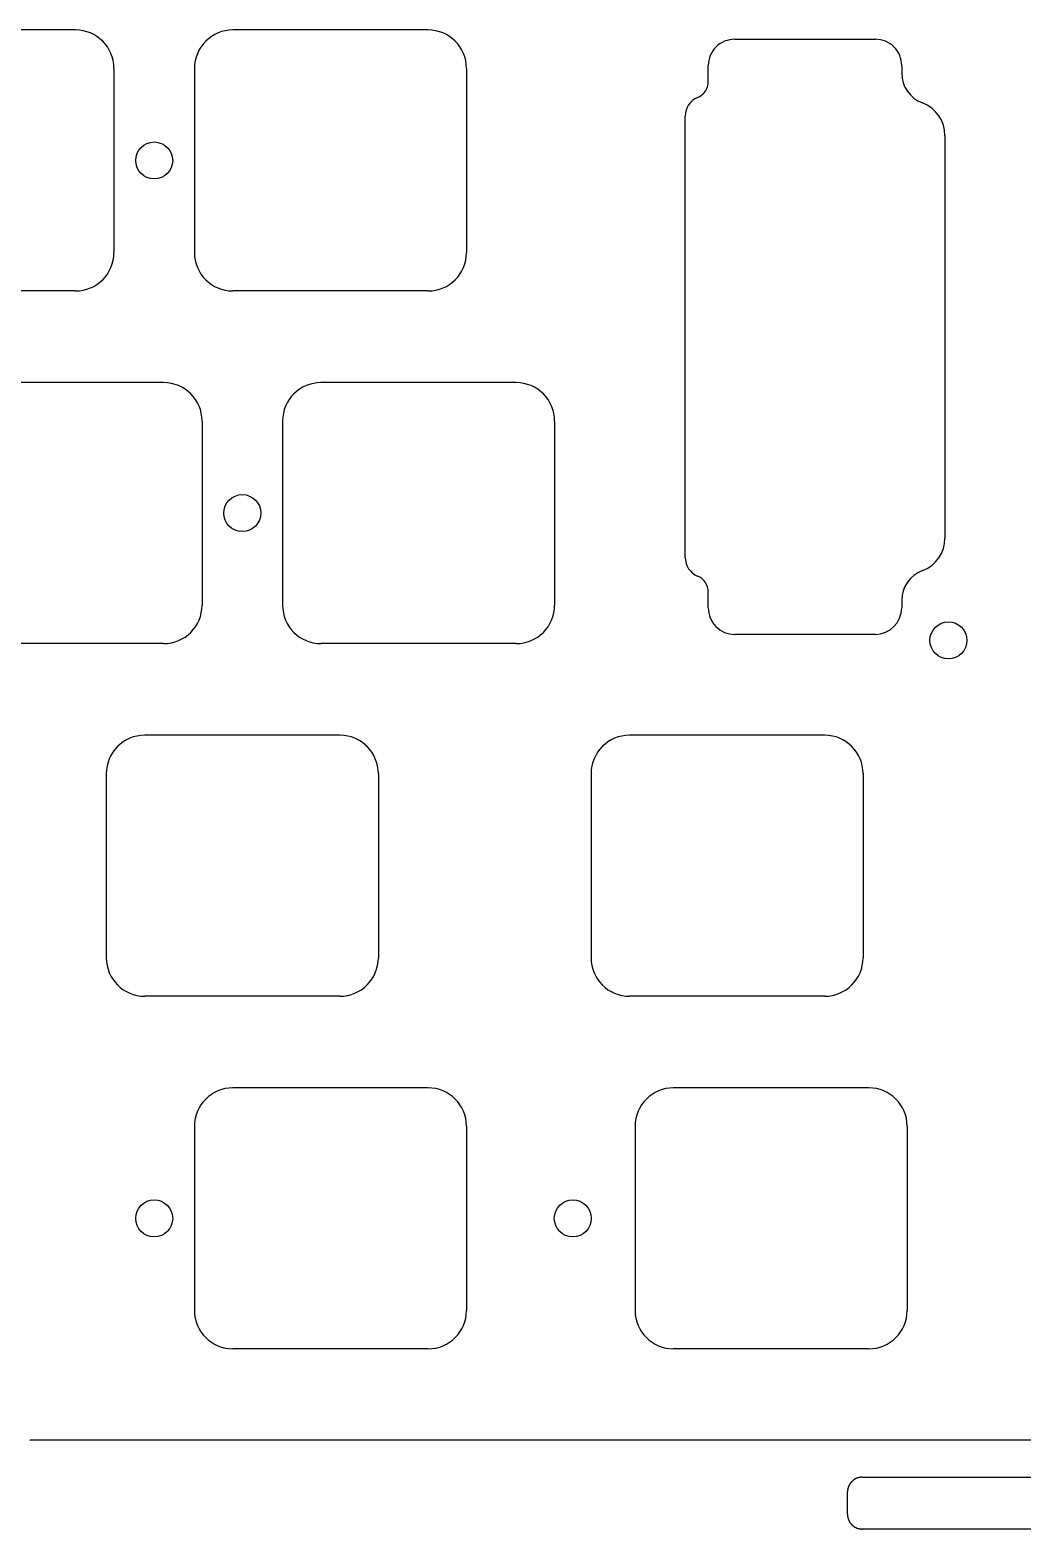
# Model space of a CAD drawing. Header units: millimetres. Extents: x -11 to 340, y -118 to 18.
# Drawn here: x 221.9 to 275.5, y -116.8 to -35.8 of the extents above; entities that cross this region are included whole.
import ezdxf

# ---------------------------------------------------------------- set-up
doc = ezdxf.new("R2010")
doc.units = ezdxf.units.MM
doc.header["$MEASUREMENT"] = 0
doc.layers.add('BLACK', color=7, linetype='CONTINUOUS')

msp = doc.modelspace()

# ---------------------------------------------------------------- linework, layer by layer
at = {"layer": 'BLACK', "linetype": 'Continuous'}
for p, q in [((224.35, -35.8125), (213.800001, -35.8125)), ((232.850001, -35.812502), (232.850001, -35.8125)), ((243.4, -35.8125), (232.850001, -35.8125)), ((259.96831, -36.312135), (267.56915, -36.312135)), ((226.425001, -37.8875), (226.425001, -47.8375)), ((230.775001, -37.8875), (230.775001, -47.8375)), ((245.475001, -37.8875), (245.475001, -47.8375)), ((258.54331, -38.602725), (258.54331, -37.737125)), ((268.99419, -37.749042), (268.99419, -38.141175)), ((257.29115, -64.315125), (257.29115, -40.459925)), ((271.33066, -41.512075), (271.33066, -63.262925)), ((224.350001, -49.9125), (213.8, -49.9125)), ((224.350001, -49.912501), (224.350001, -49.9125)), ((243.400001, -49.9125), (232.85, -49.9125)), ((243.400001, -49.912501), (243.400001, -49.9125)), ((229.1125, -54.8625), (218.562501, -54.8625)), ((248.1625, -54.8625), (237.612499, -54.8625)), ((231.187501, -56.9375), (231.187501, -66.8875)), ((235.5375, -56.9375), (235.5375, -66.887501)), ((250.2375, -56.9375), (250.2375, -66.8875)), ((257.291161, -64.315125), (257.29115, -64.315125)), ((258.543298, -66.172425), (258.54331, -66.172425)), ((258.54331, -67.025988), (258.54331, -66.172425)), ((268.99419, -66.633925), (268.99419, -67.038025)), ((267.56919, -68.463015), (259.96845, -68.463015)), ((229.112501, -68.9625), (218.5625, -68.9625)), ((229.112501, -68.962501), (229.112501, -68.9625)), ((248.1625, -68.9625), (237.6125, -68.9625)), ((238.6375, -73.9125), (228.087499, -73.9125)), ((264.83125, -73.9125), (254.281249, -73.9125)), ((226.0125, -75.9875), (226.0125, -85.937501)), ((240.7125, -75.9875), (240.7125, -85.9375)), ((252.20625, -75.9875), (252.20625, -85.937501)), ((266.90625, -75.9875), (266.90625, -85.9375)), ((238.6375, -88.0125), (228.0875, -88.0125)), ((264.83125, -88.0125), (254.28125, -88.0125)), ((243.4, -92.9625), (232.849999, -92.9625)), ((267.2125, -92.9625), (256.662499, -92.9625)), ((230.775, -95.0375), (230.775, -104.987501)), ((245.475, -95.0375), (245.475, -104.9875)), ((254.5875, -95.0375), (254.5875, -104.987501)), ((269.2875, -95.0375), (269.2875, -104.9875)), ((243.4, -107.0625), (232.85, -107.0625)), ((267.2125, -107.0625), (256.6625, -107.0625)), ((221.893425, -111.9925), (221.883381, -111.979674)), ((286.3125, -111.9925), (221.893425, -111.9925)), ((266.347508, -114.182811), (266.341398, -114.188008)), ((266.353668, -114.177676), (266.347508, -114.182811)), ((266.359878, -114.172603), (266.353668, -114.177676)), ((266.366138, -114.167593), (266.359878, -114.172603)), ((266.372446, -114.162647), (266.366138, -114.167593)), ((266.378803, -114.157765), (266.372446, -114.162647)), ((266.385206, -114.152947), (266.378803, -114.157765)), ((266.391657, -114.148194), (266.385206, -114.152947)), ((266.398153, -114.143507), (266.391657, -114.148194)), ((266.404694, -114.138885), (266.398153, -114.143507)), ((266.41128, -114.134331), (266.404694, -114.138885)), ((266.417909, -114.129843), (266.41128, -114.134331)), ((266.424582, -114.125422), (266.417909, -114.129843)), ((266.431297, -114.12107), (266.424582, -114.125422)), ((266.438054, -114.116785), (266.431297, -114.12107)), ((266.444851, -114.11257), (266.438054, -114.116785)), ((266.451689, -114.108423), (266.444851, -114.11257)), ((266.458566, -114.104346), (266.451689, -114.108423)), ((266.465482, -114.100339), (266.458566, -114.104346)), ((266.472436, -114.096402), (266.465482, -114.100339)), ((266.479427, -114.092536), (266.472436, -114.096402)), ((266.486455, -114.088741), (266.479427, -114.092536)), ((266.493519, -114.085017), (266.486455, -114.088741)), ((266.500618, -114.081366), (266.493519, -114.085017)), ((266.507752, -114.077786), (266.500618, -114.081366)), ((266.51492, -114.074278), (266.507752, -114.077786)), ((266.522121, -114.070844), (266.51492, -114.074278)), ((266.529354, -114.067482), (266.522121, -114.070844)), ((266.53662, -114.064194), (266.529354, -114.067482)), ((266.543916, -114.060979), (266.53662, -114.064194)), ((266.551243, -114.057838), (266.543916, -114.060979)), ((266.5586, -114.054772), (266.551243, -114.057838)), ((266.565986, -114.051779), (266.5586, -114.054772)), ((266.573401, -114.048862), (266.565986, -114.051779)), ((266.580844, -114.046019), (266.573401, -114.048862)), ((266.588314, -114.043251), (266.580844, -114.046019)), ((266.59581, -114.040559), (266.588314, -114.043251)), ((266.603333, -114.037942), (266.59581, -114.040559)), ((266.61088, -114.035401), (266.603333, -114.037942)), ((266.618453, -114.032936), (266.61088, -114.035401)), ((266.62605, -114.030547), (266.618453, -114.032936)), ((266.63367, -114.028235), (266.62605, -114.030547)), ((266.641314, -114.025999), (266.63367, -114.028235)), ((266.64898, -114.02384), (266.641314, -114.025999)), ((266.656667, -114.021757), (266.64898, -114.02384)), ((266.664376, -114.019752), (266.656667, -114.021757)), ((266.672106, -114.017824), (266.664376, -114.019752)), ((266.679856, -114.015973), (266.672106, -114.017824)), ((266.687625, -114.0142), (266.679856, -114.015973)), ((266.695414, -114.012504), (266.687625, -114.0142)), ((266.70322, -114.010886), (266.695414, -114.012504)), ((266.711045, -114.009346), (266.70322, -114.010886)), ((266.718888, -114.007884), (266.711045, -114.009346)), ((266.726747, -114.0065), (266.718888, -114.007884)), ((266.734623, -114.005194), (266.726747, -114.0065)), ((266.742515, -114.003967), (266.734623, -114.005194)), ((266.750422, -114.002818), (266.742515, -114.003967)), ((266.758345, -114.001748), (266.750422, -114.002818)), ((266.766282, -114.000756), (266.758345, -114.001748)), ((266.774233, -113.999843), (266.766282, -114.000756)), ((266.782197, -113.999009), (266.774233, -113.999843)), ((266.790175, -113.998254), (266.782197, -113.999009)), ((266.798166, -113.997578), (266.790175, -113.998254)), ((266.806169, -113.996982), (266.798166, -113.997578)), ((266.814184, -113.996464), (266.806169, -113.996982)), ((266.82221, -113.996026), (266.814184, -113.996464)), ((266.830248, -113.995667), (266.82221, -113.996026)), ((266.838296, -113.995388), (266.830248, -113.995667)), ((266.846354, -113.995189), (266.838296, -113.995388)), ((266.854422, -113.995069), (266.846354, -113.995189)), ((266.8625, -113.995029), (266.854422, -113.995069)), ((266.8625, -113.995029), (279.5625, -113.995029)), ((266.062514, -114.790256), (266.0625, -114.794301)), ((266.0625, -114.794301), (266.0625, -114.795029)), ((266.0625, -115.995029), (266.0625, -114.795029)), ((266.062548, -114.786215), (266.062514, -114.790256)), ((266.062601, -114.782174), (266.062548, -114.786215)), ((266.062675, -114.778138), (266.062601, -114.782174)), ((266.062768, -114.774102), (266.062675, -114.778138)), ((266.062882, -114.770071), (266.062768, -114.774102)), ((266.063015, -114.76604), (266.062882, -114.770071)), ((266.063169, -114.762014), (266.063015, -114.76604)), ((266.063342, -114.757988), (266.063169, -114.762014)), ((266.063536, -114.753968), (266.063342, -114.757988)), ((266.063749, -114.749948), (266.063536, -114.753968)), ((266.063982, -114.745933), (266.063749, -114.749948)), ((266.064235, -114.741918), (266.063982, -114.745933)), ((266.064508, -114.737909), (266.064235, -114.741918)), ((266.064801, -114.733901), (266.064508, -114.737909)), ((266.065113, -114.729898), (266.064801, -114.733901)), ((266.065446, -114.725895), (266.065113, -114.729898)), ((266.065798, -114.721899), (266.065446, -114.725895)), ((266.06617, -114.717903), (266.065798, -114.721899)), ((266.066562, -114.713912), (266.06617, -114.717903)), ((266.066974, -114.709923), (266.066562, -114.713912)), ((266.067405, -114.705939), (266.066974, -114.709923)), ((266.067856, -114.701957), (266.067405, -114.705939)), ((266.068327, -114.69798), (266.067856, -114.701957)), ((266.068818, -114.694004), (266.068327, -114.69798)), ((266.069328, -114.690035), (266.068818, -114.694004)), ((266.069858, -114.686066), (266.069328, -114.690035)), ((266.070408, -114.682104), (266.069858, -114.686066)), ((266.070978, -114.678143), (266.070408, -114.682104)), ((266.071567, -114.674189), (266.070978, -114.678143)), ((266.072176, -114.670235), (266.071567, -114.674189)), ((266.072804, -114.666289), (266.072176, -114.670235)), ((266.073453, -114.662344), (266.072804, -114.666289)), ((266.07412, -114.658405), (266.073453, -114.662344)), ((266.074808, -114.654468), (266.07412, -114.658405)), ((266.075515, -114.650538), (266.074808, -114.654468)), ((266.076242, -114.646609), (266.075515, -114.650538)), ((266.076987, -114.642688), (266.076242, -114.646609)), ((266.077753, -114.638768), (266.076987, -114.642688)), ((266.078538, -114.634855), (266.077753, -114.638768)), ((266.079343, -114.630945), (266.078538, -114.634855)), ((266.080167, -114.627041), (266.079343, -114.630945)), ((266.081011, -114.623139), (266.080167, -114.627041)), ((266.081874, -114.619245), (266.081011, -114.623139)), ((266.082757, -114.615353), (266.081874, -114.619245)), ((266.083659, -114.611469), (266.082757, -114.615353)), ((266.08458, -114.607587), (266.083659, -114.611469)), ((266.085521, -114.603712), (266.08458, -114.607587)), ((266.086481, -114.59984), (266.085521, -114.603712)), ((266.087461, -114.595976), (266.086481, -114.59984)), ((266.08846, -114.592114), (266.087461, -114.595976)), ((266.089478, -114.58826), (266.08846, -114.592114)), ((266.090515, -114.584409), (266.089478, -114.58826)), ((266.091572, -114.580566), (266.090515, -114.584409)), ((266.092648, -114.576726), (266.091572, -114.580566)), ((266.093743, -114.572894), (266.092648, -114.576726)), ((266.094858, -114.569065), (266.093743, -114.572894)), ((266.095991, -114.565244), (266.094858, -114.569065)), ((266.097144, -114.561427), (266.095991, -114.565244)), ((266.098316, -114.557618), (266.097144, -114.561427)), ((266.099507, -114.553813), (266.098316, -114.557618)), ((266.100717, -114.550016), (266.099507, -114.553813)), ((266.101947, -114.546222), (266.100717, -114.550016)), ((266.103195, -114.542438), (266.101947, -114.546222)), ((266.104462, -114.538657), (266.103195, -114.542438)), ((266.105748, -114.534884), (266.104462, -114.538657)), ((266.107054, -114.531116), (266.105748, -114.534884)), ((266.108378, -114.527357), (266.107054, -114.531116)), ((266.109721, -114.523602), (266.108378, -114.527357)), ((266.111083, -114.519856), (266.109721, -114.523602)), ((266.112464, -114.516114), (266.111083, -114.519856)), ((266.113864, -114.512381), (266.112464, -114.516114)), ((266.115282, -114.508654), (266.113864, -114.512381)), ((266.116719, -114.504935), (266.115282, -114.508654)), ((266.118176, -114.501221), (266.116719, -114.504935)), ((266.11965, -114.497516), (266.118176, -114.501221)), ((266.121144, -114.493817), (266.11965, -114.497516)), ((266.122656, -114.490126), (266.121144, -114.493817)), ((266.124187, -114.486441), (266.122656, -114.490126)), ((266.125736, -114.482766), (266.124187, -114.486441)), ((266.127304, -114.479096), (266.125736, -114.482766)), ((266.12889, -114.475436), (266.127304, -114.479096)), ((266.130495, -114.471781), (266.12889, -114.475436)), ((266.132118, -114.468136), (266.130495, -114.471781)), ((266.13376, -114.464497), (266.132118, -114.468136)), ((266.13542, -114.460868), (266.13376, -114.464497)), ((266.137098, -114.457245), (266.13542, -114.460868)), ((266.138795, -114.453632), (266.137098, -114.457245)), ((266.14051, -114.450026), (266.138795, -114.453632)), ((266.142243, -114.44643), (266.14051, -114.450026)), ((266.143995, -114.44284), (266.142243, -114.44643)), ((266.145764, -114.43926), (266.143995, -114.44284)), ((266.147552, -114.435687), (266.145764, -114.43926)), ((266.149357, -114.432125), (266.147552, -114.435687)), ((266.151181, -114.428569), (266.149357, -114.432125)), ((266.153022, -114.425024), (266.151181, -114.428569)), ((266.154882, -114.421487), (266.153022, -114.425024)), ((266.15676, -114.41796), (266.154882, -114.421487)), ((266.158655, -114.41444), (266.15676, -114.41796)), ((266.160568, -114.410931), (266.158655, -114.41444)), ((266.162499, -114.40743), (266.160568, -114.410931)), ((266.164448, -114.40394), (266.162499, -114.40743)), ((266.166414, -114.400457), (266.164448, -114.40394)), ((266.168398, -114.396986), (266.166414, -114.400457)), ((266.1704, -114.393523), (266.168398, -114.396986)), ((266.172418, -114.390071), (266.1704, -114.393523)), ((266.174455, -114.386627), (266.172418, -114.390071)), ((266.176509, -114.383194), (266.174455, -114.386627)), ((266.17858, -114.379771), (266.176509, -114.383194)), ((266.180668, -114.376358), (266.17858, -114.379771)), ((266.182775, -114.372954), (266.180668, -114.376358)), ((266.184897, -114.369562), (266.182775, -114.372954)), ((266.187038, -114.366179), (266.184897, -114.369562)), ((266.189195, -114.362807), (266.187038, -114.366179)), ((266.191369, -114.359445), (266.189195, -114.362807)), ((266.19356, -114.356095), (266.191369, -114.359445)), ((266.195769, -114.352754), (266.19356, -114.356095)), ((266.197994, -114.349425), (266.195769, -114.352754)), ((266.200236, -114.346105), (266.197994, -114.349425)), ((266.202495, -114.342798), (266.200236, -114.346105)), ((266.20477, -114.339501), (266.202495, -114.342798)), ((266.207062, -114.336215), (266.20477, -114.339501)), ((266.209371, -114.33294), (266.207062, -114.336215)), ((266.211696, -114.329678), (266.209371, -114.33294)), ((266.214038, -114.326425), (266.211696, -114.329678)), ((266.216396, -114.323185), (266.214038, -114.326425)), ((266.21877, -114.319956), (266.216396, -114.323185)), ((266.221161, -114.316739), (266.21877, -114.319956)), ((266.223568, -114.313534), (266.221161, -114.316739)), ((266.225991, -114.31034), (266.223568, -114.313534)), ((266.22843, -114.307158), (266.225991, -114.31034)), ((266.230885, -114.303989), (266.22843, -114.307158)), ((266.233356, -114.300831), (266.230885, -114.303989)), ((266.235843, -114.297686), (266.233356, -114.300831)), ((266.238346, -114.294552), (266.235843, -114.297686)), ((266.240864, -114.291432), (266.238346, -114.294552)), ((266.243399, -114.288323), (266.240864, -114.291432)), ((266.245948, -114.285227), (266.243399, -114.288323)), ((266.248514, -114.282144), (266.245948, -114.285227)), ((266.251094, -114.279073), (266.248514, -114.282144)), ((266.253691, -114.276015), (266.251094, -114.279073)), ((266.256302, -114.27297), (266.253691, -114.276015)), ((266.258929, -114.269938), (266.256302, -114.27297)), ((266.261571, -114.266919), (266.258929, -114.269938)), ((266.264228, -114.263913), (266.261571, -114.266919)), ((266.2669, -114.26092), (266.264228, -114.263913)), ((266.269587, -114.257941), (266.2669, -114.26092)), ((266.272289, -114.254975), (266.269587, -114.257941)), ((266.275006, -114.252022), (266.272289, -114.254975)), ((266.277738, -114.249083), (266.275006, -114.252022)), ((266.280484, -114.246158), (266.277738, -114.249083)), ((266.283244, -114.243246), (266.280484, -114.246158)), ((266.28602, -114.240348), (266.283244, -114.243246)), ((266.288809, -114.237464), (266.28602, -114.240348)), ((266.291613, -114.234593), (266.288809, -114.237464)), ((266.294432, -114.231737), (266.291613, -114.234593)), ((266.300111, -114.226067), (266.294432, -114.231737)), ((266.305846, -114.220454), (266.300111, -114.226067)), ((266.311636, -114.214899), (266.305846, -114.220454)), ((266.317482, -114.209401), (266.311636, -114.214899)), ((266.323381, -114.203963), (266.317482, -114.209401)), ((266.329334, -114.198584), (266.323381, -114.203963)), ((266.33534, -114.193266), (266.329334, -114.198584)), ((266.341398, -114.188008), (266.33534, -114.193266)), ((266.0625, -115.995029), (266.06254, -116.003107)), ((266.06254, -116.003107), (266.06266, -116.011175)), ((266.06266, -116.011175), (266.062859, -116.019233)), ((266.062859, -116.019233), (266.063138, -116.027282)), ((266.063138, -116.027282), (266.063497, -116.035319)), ((266.063497, -116.035319), (266.063935, -116.043345)), ((266.063935, -116.043345), (266.064453, -116.05136)), ((266.064453, -116.05136), (266.065049, -116.059363)), ((266.065049, -116.059363), (266.065725, -116.067354)), ((266.065725, -116.067354), (266.06648, -116.075332)), ((266.06648, -116.075332), (266.067314, -116.083296)), ((266.067314, -116.083296), (266.068227, -116.091247)), ((266.068227, -116.091247), (266.069219, -116.099184)), ((266.069219, -116.099184), (266.070289, -116.107107)), ((266.070289, -116.107107), (266.071438, -116.115014)), ((266.071438, -116.115014), (266.072665, -116.122906)), ((266.072665, -116.122906), (266.073971, -116.130782)), ((266.073971, -116.130782), (266.075355, -116.138641)), ((266.075355, -116.138641), (266.076817, -116.146484)), ((266.076817, -116.146484), (266.078357, -116.154309)), ((266.078357, -116.154309), (266.079975, -116.162116)), ((266.079975, -116.162116), (266.081671, -116.169904)), ((266.081671, -116.169904), (266.083444, -116.177674)), ((266.083444, -116.177674), (266.085295, -116.185423)), ((266.085295, -116.185423), (266.087223, -116.193153)), ((266.087223, -116.193153), (266.089228, -116.200862)), ((266.089228, -116.200862), (266.091311, -116.20855)), ((266.091311, -116.20855), (266.09347, -116.216215)), ((266.09347, -116.216215), (266.095706, -116.223859)), ((266.095706, -116.223859), (266.098018, -116.231479)), ((266.098018, -116.231479), (266.100407, -116.239076)), ((266.100407, -116.239076), (266.102872, -116.246649)), ((266.102872, -116.246649), (266.105413, -116.254197)), ((266.105413, -116.254197), (266.10803, -116.261719)), ((266.10803, -116.261719), (266.110722, -116.269216)), ((266.110722, -116.269216), (266.11349, -116.276686)), ((266.11349, -116.276686), (266.116333, -116.284128)), ((266.116333, -116.284128), (266.11925, -116.291543)), ((266.11925, -116.291543), (266.122243, -116.298929)), ((266.122243, -116.298929), (266.125309, -116.306286)), ((266.125309, -116.306286), (266.12845, -116.313613)), ((266.12845, -116.313613), (266.131665, -116.32091)), ((266.131665, -116.32091), (266.134953, -116.328175)), ((266.134953, -116.328175), (266.138315, -116.335408)), ((266.138315, -116.335408), (266.141749, -116.342609)), ((266.141749, -116.342609), (266.145257, -116.349777)), ((266.145257, -116.349777), (266.148837, -116.356911)), ((266.148837, -116.356911), (266.152488, -116.36401)), ((266.152488, -116.36401), (266.156212, -116.371074)), ((266.156212, -116.371074), (266.160007, -116.378102)), ((266.160007, -116.378102), (266.163873, -116.385094)), ((266.163873, -116.385094), (266.16781, -116.392048)), ((266.16781, -116.392048), (266.171817, -116.398964)), ((266.171817, -116.398964), (266.175894, -116.405841)), ((266.175894, -116.405841), (266.18004, -116.412678)), ((266.18004, -116.412678), (266.184256, -116.419476)), ((266.184256, -116.419476), (266.18854, -116.426232)), ((266.18854, -116.426232), (266.192893, -116.432947)), ((266.192893, -116.432947), (266.197314, -116.43962)), ((266.197314, -116.43962), (266.201801, -116.446249)), ((266.201801, -116.446249), (266.206356, -116.452835)), ((266.206356, -116.452835), (266.210978, -116.459376)), ((266.210978, -116.459376), (266.215665, -116.465873)), ((266.215665, -116.465873), (266.220418, -116.472323)), ((266.220418, -116.472323), (266.225236, -116.478726)), ((266.225236, -116.478726), (266.230118, -116.485083)), ((266.230118, -116.485083), (266.235064, -116.491391)), ((266.235064, -116.491391), (266.240074, -116.497651)), ((266.240074, -116.497651), (266.245147, -116.503861)), ((266.245147, -116.503861), (266.250282, -116.510021)), ((266.250282, -116.510021), (266.255478, -116.516131)), ((266.255478, -116.516131), (266.260736, -116.522189)), ((266.260736, -116.522189), (266.266055, -116.528195)), ((266.266055, -116.528195), (266.271434, -116.534148)), ((266.271434, -116.534148), (266.276872, -116.540047)), ((266.276872, -116.540047), (266.282369, -116.545893)), ((266.282369, -116.545893), (266.287925, -116.551683)), ((266.287925, -116.551683), (266.293538, -116.557418)), ((266.293538, -116.557418), (266.299208, -116.563097)), ((266.299208, -116.563097), (266.302064, -116.565916)), ((266.302064, -116.565916), (266.304934, -116.56872)), ((266.304934, -116.56872), (266.307818, -116.571509)), ((266.307818, -116.571509), (266.310717, -116.574285)), ((266.310717, -116.574285), (266.313628, -116.577045)), ((266.313628, -116.577045), (266.316554, -116.579792)), ((266.316554, -116.579792), (266.319493, -116.582523)), ((266.319493, -116.582523), (266.322446, -116.58524)), ((266.322446, -116.58524), (266.325412, -116.587942)), ((266.325412, -116.587942), (266.328391, -116.590629)), ((266.328391, -116.590629), (266.331384, -116.593301)), ((266.331384, -116.593301), (266.33439, -116.595958)), ((266.33439, -116.595958), (266.337409, -116.5986)), ((266.337409, -116.5986), (266.340441, -116.601227)), ((266.340441, -116.601227), (266.343486, -116.603838)), ((266.343486, -116.603838), (266.346544, -116.606435)), ((266.346544, -116.606435), (266.349614, -116.609015)), ((266.349614, -116.609015), (266.352698, -116.611581)), ((266.352698, -116.611581), (266.355794, -116.61413)), ((266.355794, -116.61413), (266.358902, -116.616665)), ((266.358902, -116.616665), (266.362023, -116.619183)), ((266.362023, -116.619183), (266.365156, -116.621686)), ((266.365156, -116.621686), (266.368302, -116.624173)), ((266.368302, -116.624173), (266.371459, -116.626644)), ((266.371459, -116.626644), (266.374629, -116.629099)), ((266.374629, -116.629099), (266.377811, -116.631538)), ((266.377811, -116.631538), (266.381004, -116.633961)), ((266.381004, -116.633961), (266.38421, -116.636368)), ((266.38421, -116.636368), (266.387427, -116.638759)), ((266.387427, -116.638759), (266.390656, -116.641133)), ((266.390656, -116.641133), (266.393896, -116.643491)), ((266.393896, -116.643491), (266.397148, -116.645833)), ((266.397148, -116.645833), (266.400411, -116.648158)), ((266.400411, -116.648158), (266.403686, -116.650467)), ((266.403686, -116.650467), (266.406971, -116.652759)), ((266.406971, -116.652759), (266.410269, -116.655035)), ((266.410269, -116.655035), (266.413576, -116.657293)), ((266.413576, -116.657293), (266.416895, -116.659535)), ((266.416895, -116.659535), (266.420224, -116.66176)), ((266.420224, -116.66176), (266.423565, -116.663969)), ((266.423565, -116.663969), (266.426916, -116.66616)), ((266.426916, -116.66616), (266.430278, -116.668334)), ((266.430278, -116.668334), (266.43365, -116.670491)), ((266.43365, -116.670491), (266.437033, -116.672632)), ((266.437033, -116.672632), (266.440425, -116.674754)), ((266.440425, -116.674754), (266.443829, -116.676861)), ((266.443829, -116.676861), (266.447241, -116.678949)), ((266.447241, -116.678949), (266.450665, -116.68102)), ((266.450665, -116.68102), (266.454098, -116.683074)), ((266.454098, -116.683074), (266.457541, -116.685111)), ((266.457541, -116.685111), (266.460993, -116.687129)), ((266.460993, -116.687129), (266.464457, -116.689131)), ((266.464457, -116.689131), (266.467928, -116.691115)), ((266.467928, -116.691115), (266.47141, -116.693081)), ((266.47141, -116.693081), (266.474901, -116.69503)), ((266.474901, -116.69503), (266.478402, -116.696961)), ((266.478402, -116.696961), (266.481911, -116.698874)), ((266.481911, -116.698874), (266.48543, -116.700769)), ((266.48543, -116.700769), (266.488957, -116.702647)), ((266.488957, -116.702647), (266.492495, -116.704507)), ((266.492495, -116.704507), (266.49604, -116.706348)), ((266.49604, -116.706348), (266.499595, -116.708172)), ((266.499595, -116.708172), (266.503158, -116.709977)), ((266.503158, -116.709977), (266.506731, -116.711765)), ((266.506731, -116.711765), (266.51031, -116.713534)), ((266.51031, -116.713534), (266.5139, -116.715286)), ((266.5139, -116.715286), (266.517497, -116.717019)), ((266.517497, -116.717019), (266.521103, -116.718734)), ((266.521103, -116.718734), (266.524716, -116.720431)), ((266.524716, -116.720431), (266.528339, -116.722109)), ((266.528339, -116.722109), (266.531968, -116.723769)), ((266.531968, -116.723769), (266.535607, -116.725411)), ((266.535607, -116.725411), (266.539252, -116.727034)), ((266.539252, -116.727034), (266.542906, -116.728639)), ((266.542906, -116.728639), (266.546567, -116.730225)), ((266.546567, -116.730225), (266.550236, -116.731793)), ((266.550236, -116.731793), (266.553912, -116.733342)), ((266.553912, -116.733342), (266.557597, -116.734873)), ((266.557597, -116.734873), (266.561287, -116.736385)), ((266.561287, -116.736385), (266.564987, -116.737879)), ((266.564987, -116.737879), (266.568691, -116.739353)), ((266.568691, -116.739353), (266.572405, -116.74081)), ((266.572405, -116.74081), (266.576124, -116.742247)), ((266.576124, -116.742247), (266.579852, -116.743665)), ((266.579852, -116.743665), (266.583585, -116.745065)), ((266.583585, -116.745065), (266.587326, -116.746446)), ((266.587326, -116.746446), (266.591073, -116.747808)), ((266.591073, -116.747808), (266.594828, -116.749151)), ((266.594828, -116.749151), (266.598587, -116.750475)), ((266.598587, -116.750475), (266.602355, -116.751781)), ((266.602355, -116.751781), (266.606127, -116.753067)), ((266.606127, -116.753067), (266.609908, -116.754334)), ((266.609908, -116.754334), (266.613693, -116.755582)), ((266.613693, -116.755582), (266.617486, -116.756812)), ((266.617486, -116.756812), (266.621283, -116.758022)), ((266.621283, -116.758022), (266.625089, -116.759213)), ((266.625089, -116.759213), (266.628898, -116.760385)), ((266.628898, -116.760385), (266.632715, -116.761538)), ((266.632715, -116.761538), (266.636536, -116.762671)), ((266.636536, -116.762671), (266.640365, -116.763786)), ((266.640365, -116.763786), (266.644197, -116.764881)), ((266.644197, -116.764881), (266.648037, -116.765957)), ((266.648037, -116.765957), (266.65188, -116.767014)), ((266.65188, -116.767014), (266.655731, -116.768051)), ((266.655731, -116.768051), (266.659585, -116.769069)), ((266.659585, -116.769069), (266.663446, -116.770068)), ((266.663446, -116.770068), (266.667311, -116.771048)), ((266.667311, -116.771048), (266.671183, -116.772008)), ((266.671183, -116.772008), (266.675057, -116.772949)), ((266.675057, -116.772949), (266.678939, -116.77387)), ((266.678939, -116.77387), (266.682824, -116.774772)), ((266.682824, -116.774772), (266.686716, -116.775655)), ((266.686716, -116.775655), (266.69061, -116.776518)), ((266.69061, -116.776518), (266.694512, -116.777362)), ((266.694512, -116.777362), (266.698415, -116.778186)), ((266.698415, -116.778186), (266.702326, -116.778991)), ((266.702326, -116.778991), (266.706239, -116.779776)), ((266.706239, -116.779776), (266.710158, -116.780542)), ((266.710158, -116.780542), (266.71408, -116.781287)), ((266.71408, -116.781287), (266.718008, -116.782014)), ((266.718008, -116.782014), (266.721939, -116.782721)), ((266.721939, -116.782721), (266.725876, -116.783409)), ((266.725876, -116.783409), (266.729814, -116.784076)), ((266.729814, -116.784076), (266.733759, -116.784725)), ((266.733759, -116.784725), (266.737706, -116.785353)), ((266.737706, -116.785353), (266.741659, -116.785962)), ((266.741659, -116.785962), (266.745614, -116.786551)), ((266.745614, -116.786551), (266.749575, -116.787121)), ((266.749575, -116.787121), (266.753537, -116.787671)), ((266.753537, -116.787671), (266.757505, -116.788201)), ((266.757505, -116.788201), (266.761475, -116.788711)), ((266.761475, -116.788711), (266.765451, -116.789202)), ((266.765451, -116.789202), (266.769427, -116.789673)), ((266.769427, -116.789673), (266.77341, -116.790124)), ((266.77341, -116.790124), (266.777394, -116.790555)), ((266.777394, -116.790555), (266.781383, -116.790967)), ((266.781383, -116.790967), (266.785373, -116.791359)), ((266.785373, -116.791359), (266.789369, -116.791731)), ((266.789369, -116.791731), (266.793366, -116.792083)), ((266.793366, -116.792083), (266.797369, -116.792416)), ((266.797369, -116.792416), (266.801372, -116.792728)), ((266.801372, -116.792728), (266.80538, -116.793021)), ((266.80538, -116.793021), (266.809389, -116.793294)), ((266.809389, -116.793294), (266.813404, -116.793547)), ((266.813404, -116.793547), (266.817419, -116.79378)), ((266.817419, -116.79378), (266.821439, -116.793993)), ((266.821439, -116.793993), (266.825459, -116.794187)), ((266.825459, -116.794187), (266.829485, -116.79436)), ((266.829485, -116.79436), (266.833511, -116.794514)), ((266.833511, -116.794514), (266.837542, -116.794647)), ((266.837542, -116.794647), (266.841573, -116.794761)), ((266.841573, -116.794761), (266.845609, -116.794854)), ((266.845609, -116.794854), (266.849645, -116.794928)), ((266.849645, -116.794928), (266.853686, -116.794981)), ((266.853686, -116.794981), (266.857727, -116.795015)), ((266.857727, -116.795015), (266.861772, -116.795029)), ((266.861772, -116.795029), (266.8625, -116.795029)), ((279.5625, -116.795029), (266.8625, -116.795029))]:
    msp.add_line(p, q, dxfattribs=at)
at = {"layer": 'BLACK'}
for centre in [(228.6, -42.8625), (233.3625, -61.9125), (271.51875, -68.7875), (228.599999, -100.0125), (251.221874, -100.0125)]:
    msp.add_circle(centre, 1, dxfattribs=at)
for centre, radius, start, end in [((224.35, -37.8875), 2.075, 0, 90), ((232.85, -37.8875), 2.074999, 89.99997239, 180), ((243.4, -37.8875), 2.075, 0, 90), ((259.96825, -37.7371), 1.42494, 89.99758749, 180.00100523), ((267.56911, -37.73726), 1.425125, 359.52631186, 89.99839184), ((257.61485, -38.6027), 0.92846, 292.02452102, 359.99845724), ((270.71913, -38.14117), 1.724936, 180.00016608, 249.45408213), ((258.36614, -40.45996), 1.07499, 112.02370504, 179.99813454), ((269.45558, -41.51216), 1.875082, 0.0025973, 69.45098232), ((224.35, -47.8375), 2.075001, 270.00002761, 0), ((232.85, -47.8375), 2.075, 180, 270), ((243.4, -47.8375), 2.075001, 270.00002761, 0), ((229.1125, -56.9375), 2.075, 0, 90), ((237.612504, -56.937504), 2.075004, 90.00013806, 179.99988955), ((248.1625, -56.9375), 2.075, 0, 90), ((269.455665, -63.263038), 1.874995, 290.54692151, 0.00345303), ((258.366101, -64.315226), 1.07494, 179.99461656, 247.97750247), ((257.614921, -66.172376), 0.928376, 359.99697591, 67.97782841), ((270.719098, -66.633949), 1.724908, 110.54547839, 179.9992028), ((229.1125, -66.8875), 2.075001, 270.00002761, 0), ((237.612502, -66.887498), 2.075002, 180.00008284, 269.99994478), ((248.1625, -66.8875), 2.075, 270, 0), ((259.968342, -67.037933), 1.425082, 179.51974267, 270.00434217), ((267.569189, -67.038014), 1.425001, 270.00004021, 359.99955772), ((228.087504, -75.987504), 2.075004, 90.00013806, 179.99988955), ((238.6375, -75.9875), 2.075, 0, 90), ((254.281254, -75.987504), 2.075004, 90.00013806, 179.99988955), ((264.83125, -75.9875), 2.075, 0, 90), ((228.087502, -85.937498), 2.075002, 180.00008284, 269.99994478), ((238.6375, -85.9375), 2.075, 270, 0), ((254.281252, -85.937498), 2.075002, 180.00008284, 269.99994478), ((264.83125, -85.9375), 2.075, 270, 0), ((232.850004, -95.037504), 2.075004, 90.00013806, 179.99988955), ((243.4, -95.0375), 2.075, 0, 90), ((256.662504, -95.037504), 2.075004, 90.00013806, 179.99988955), ((267.2125, -95.0375), 2.075, 0, 90), ((232.850002, -104.987498), 2.075002, 180.00008284, 269.99994478), ((243.4, -104.9875), 2.075, 270, 0), ((256.662502, -104.987498), 2.075002, 180.00008284, 269.99994478), ((267.2125, -104.9875), 2.075, 270, 0)]:
    msp.add_arc(centre, radius, start, end, dxfattribs=at)

doc.saveas('drawing.dxf')
